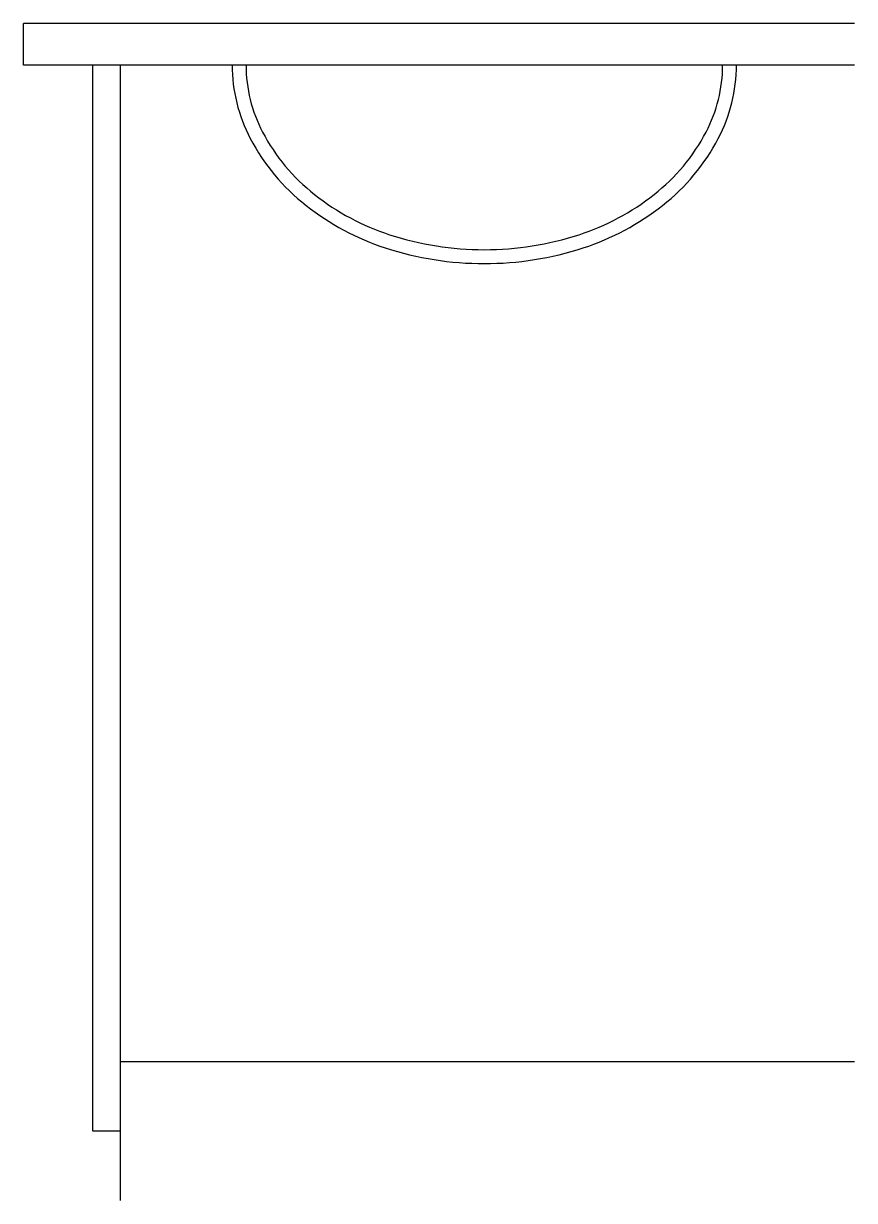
# Model space of a CAD drawing. Extents: x 68.148 to 68.748, y 42.769 to 43.619.
import ezdxf

# ---------------------------------------------------------------- set-up
doc = ezdxf.new("R2010")
doc.units = 0
doc.header["$LTSCALE"] = 0.25
doc.header["$MEASUREMENT"] = 0
for name, color, linetype in [('PAREDES', 6, 'CONTINUOUS'), ('PECAS', 2, 'CONTINUOUS'), ('PEITORIL', 2, 'CONTINUOUS'), ('PORTAS', 3, 'CONTINUOUS')]:
    doc.layers.add(name, color=color, linetype=linetype)

msp = doc.modelspace()

# ---------------------------------------------------------------- linework, layer by layer
at = {"layer": 'PAREDES'}
for p in [(68.74815, 42.8689), (68.21815, 42.7689)]:
    msp.add_line(p, (68.21815, 42.8689), dxfattribs=at)
at = {"layer": 'PECAS'}
for points in [[(68.2988, 43.5889, 0.121669), (68.3119, 43.53587, 0.105266), (68.35213, 43.48753, 0.088159), (68.40939, 43.4569, 0.078977), (68.48088, 43.44554, 0.078977), (68.55236, 43.4569, 0.088159), (68.60962, 43.48753, 0.105266), (68.64985, 43.53587, 0.121669), (68.66295, 43.5889, 0.121669)], [(68.3088, 43.5889, 0.121669), (68.32075, 43.54053, 0.105266), (68.35832, 43.49539, 0.088159), (68.4125, 43.46641, 0.078977), (68.48088, 43.45554, 0.078977), (68.54926, 43.46641, 0.088159), (68.60344, 43.49539, 0.105266), (68.641, 43.54053, 0.121669), (68.65295, 43.5889, 0.121669)]]:
    msp.add_lwpolyline(points, format="xyb", dxfattribs=at)
at = {"layer": 'PEITORIL'}
for p, q in [((68.19815, 42.8189), (68.19815, 43.5889)), ((68.21815, 42.8189), (68.21815, 43.5889)), ((68.21815, 42.8189), (68.19815, 42.8189))]:
    msp.add_line(p, q, dxfattribs=at)
at = {"layer": 'PORTAS'}
for p, q in [((68.14815, 43.5889), (68.14815, 43.6189)), ((68.74815, 43.6189), (68.14815, 43.6189)), ((68.74815, 43.5889), (68.14815, 43.5889))]:
    msp.add_line(p, q, dxfattribs=at)

doc.saveas('drawing.dxf')
